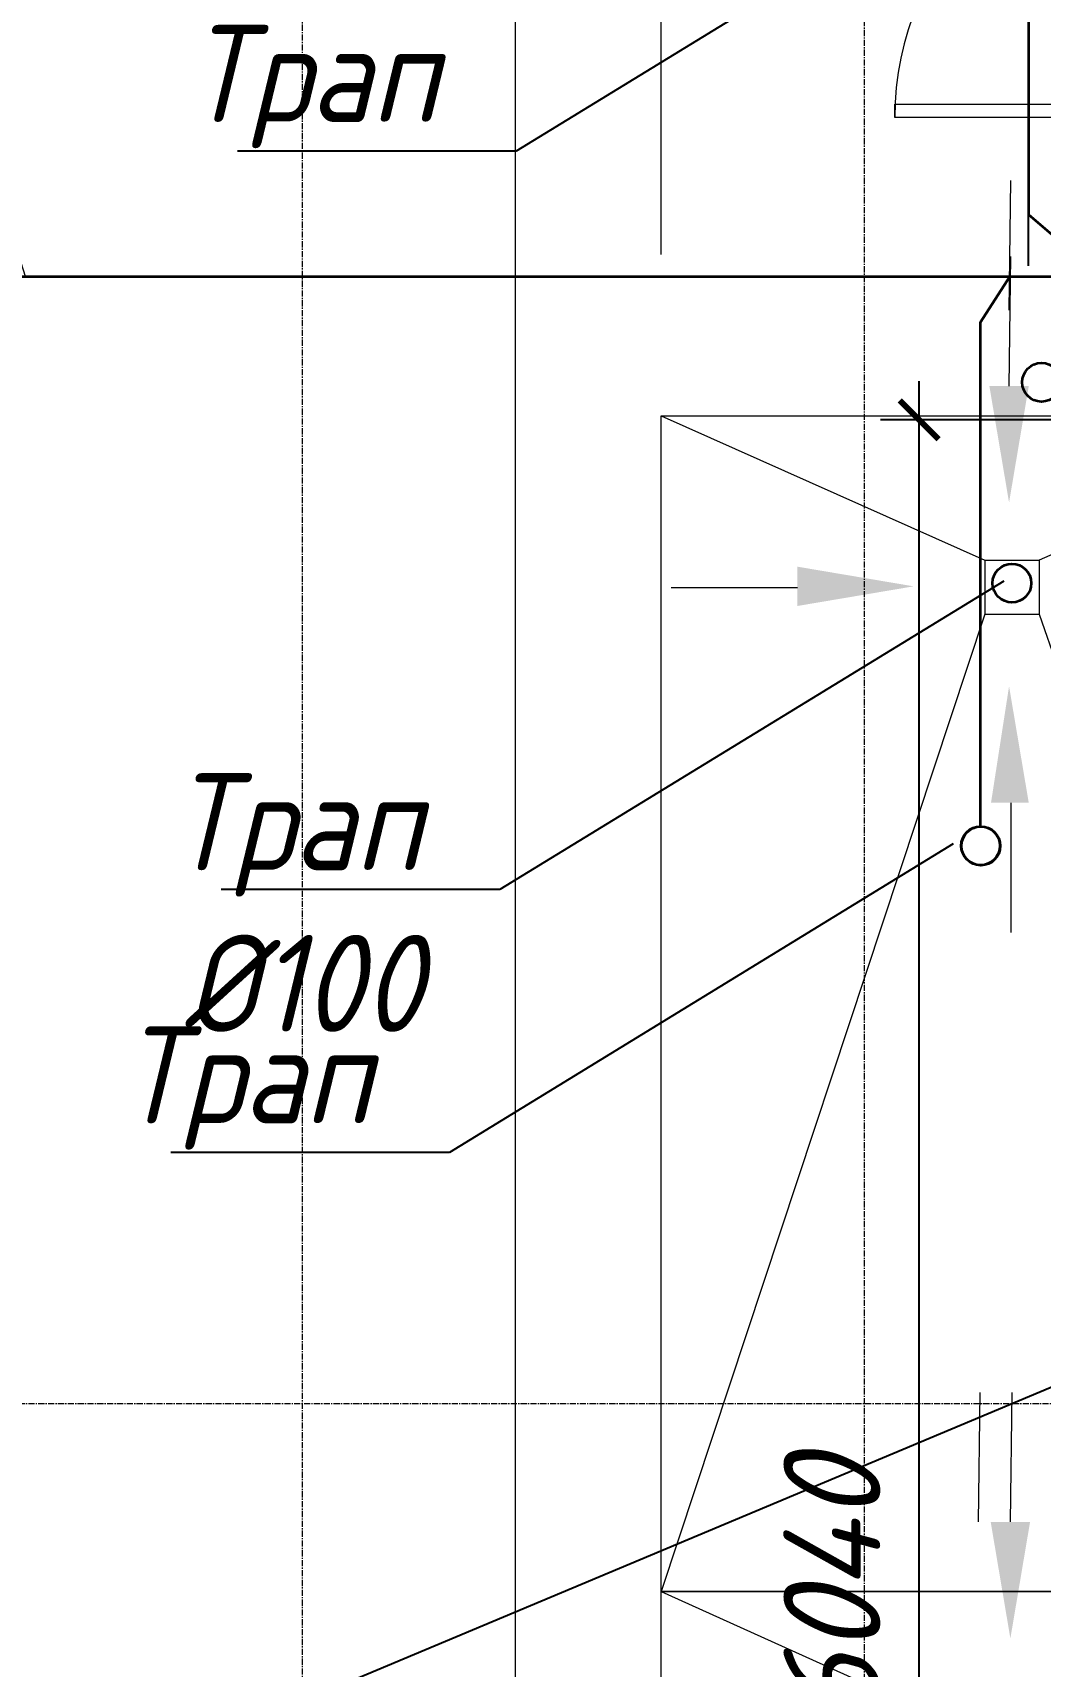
# Model space of a CAD drawing. Header units: millimetres. Extents: x -10178924 to 11692288, y -947381 to 58396.
# Drawn here: x 860085 to 862685, y -886769 to -882553 of the extents above; entities that cross this region are included whole.
import ezdxf
from ezdxf import colors
from ezdxf.entities.mleader import LeaderData, LeaderLine
from ezdxf.math import Vec2, Vec3

# ---------------------------------------------------------------- set-up
doc = ezdxf.new("R2010")
doc.units = ezdxf.units.MM
doc.linetypes.add('осевая', pattern=[50.8, 31.75, -6.35, 6.35, -6.35])
for name, color, linetype, lineweight in [('_0', 7, 'Continuous', 25), ('PDF _Внутренние кромки', 7, 'Continuous', 5), ('PDF _Разрезы', 7, 'Continuous', 9), ('АР_Двери', 250, 'Continuous', 9), ('ВК_ К1', 24, 'Continuous', 35), ('Основная ГКЛ', 250, 'Continuous', 9), ('Размеры осевые', 153, 'Continuous', 9), ('Сантехнические приборы', 7, 'Continuous', 9)]:
    doc.layers.add(name, color=color, linetype=linetype, lineweight=lineweight)
doc.layers.add('ВК_Выноски', color=7, linetype='Continuous')
doc.styles.add('ISOCPEUR', font='isocpeui.ttf', dxfattribs={"width": 0.9})
doc.styles.add('Текст_М100', font='GOST_Common Italic.ttf', dxfattribs={"height": 250})
doc.dimstyles.new('Размеры_М100', dxfattribs={"dimtxt": 250, "dimasz": 100, "dimexe": 100, "dimexo": 100, "dimgap": 100, "dimtad": 1, "dimrnd": 5, "dimtxsty": 'Текст_М100', "dimblk": 'ARCHTICK', "dimcen": 250, "dimdle": 100, "dimadec": 0, "dimazin": 2, "dimtfac": 1, "dimtmove": 1, "dimatfit": 3, "dimfxl": 1, "dimarcsym": 0})

# ---------------------------------------------------------------- blocks, each defined once
blk = doc.blocks.new('_None')
blk = doc.blocks.new('_ArchTick')
at = {"color": 0, "linetype": 'ByBlock', "const_width": 0.15}
blk.add_lwpolyline([(-0.5, -0.5), (0.5, 0.5)], dxfattribs=at)
blk = doc.blocks.new('*D2466')
at = {"layer": '_0', "color": 0, "lineweight": -2, "ltscale": 0.1, "transparency": 16777216}
for p, q in [((28590.8, -15402.1), (28590.8, -9161.9)), ((29630.5, -9261.9), (28490.8, -9261.9)), ((29630.5, -15302.1), (28490.8, -15302.1))]:
    blk.add_line(p, q, dxfattribs=at)
at = {"layer": 'Defpoints', "color": 0, "ltscale": 0.1, "transparency": 16777216}
for p in [(28590.8, -9261.9), (29730.5, -9261.9), (29730.5, -15302.1)]:
    blk.add_point(p, dxfattribs=at)
at = {"layer": '_0', "color": 0, "lineweight": -2, "ltscale": 0.1, "transparency": 16777216, "xscale": 100, "yscale": 100, "zscale": 100}
for p, rotation in [((28590.8, -9261.9), 90), ((28590.8, -15302.1), 270)]:
    blk.add_blockref('_ArchTick', p, dxfattribs=dict(at, rotation=rotation))
at = {"layer": '_0', "color": 0, "lineweight": 9, "ltscale": 0.1, "transparency": 16777216, "insert": (28365.8, -12282), "char_height": 250, "attachment_point": 5, "rotation": 90, "style": 'Текст_М100'}
blk.add_mtext('6040', dxfattribs=at)
blk = doc.blocks.new('*U2176')
at = {"layer": 'АР_Двери'}
for points in [[(1929.7, 1117.2), (1894.7, 1117.2), (1894.7, 0), (1929.7, 0)], [(50, 762.5), (85, 762.5), (85, 0), (50, 0)], [(50, 0), (0, 0), (0, -125), (50, -125)], [(1929.7, 0), (1979.7, 0), (1979.7, -125), (1929.7, -125)]]:
    blk.add_lwpolyline(points, close=True, dxfattribs=at)
for centre, radius, start, end in [((1929.7, 0), 1117.2, 90, 180), ((50, 0), 762.5, 0, 90)]:
    blk.add_arc(centre, radius, start, end, dxfattribs=at)
at = {"layer": 'Основная ГКЛ', "ltscale": 5}
for p, q in [((-10, 0), (-10, -125)), ((1989.7, 0), (1989.7, -125))]:
    blk.add_line(p, q, dxfattribs=at)
blk = doc.blocks.new('A$Cad086cf1')
at = {"layer": 'PDF _Внутренние кромки', "color": 251, "true_color": 0x636466, "transparency": 33554687}
for p, q in [((27925.195, -8834.905), (27925.277, -5714.905)), ((27925.277, -9251.943), (28760.653, -9623.712)), ((27925.277, -12182.111), (27925.277, -9251.943)), ((27925.277, -9251.943), (29715.82, -9251.943)), ((28760.653, -9623.712), (28760.653, -9763.413)), ((28760.653, -9623.712), (28900.354, -9623.712)), ((28900.354, -9623.712), (28900.354, -9763.413)), ((28760.653, -9763.413), (27925.275, -12285.338)), ((28900.354, -9763.413), (29289.63, -10883.464)), ((27925.195, -15302.111), (27925.277, -12182.111)), ((27925.275, -12285.338), (28760.65, -12662.107)), ((27925.275, -12285.338), (29410.607, -12285.338)), ((29715.82, -12285.338), (27925.275, -12285.338))]:
    blk.add_line(p, q, dxfattribs=at)
for points in [[(29289.63, -9454.07), (28900.354, -9623.712)], [(28760.653, -9763.413), (28900.354, -9763.413)]]:
    blk.add_lwpolyline(points, dxfattribs=at)
at = {"layer": 'PDF _Разрезы', "color": 251, "lineweight": 9, "true_color": 0x636466, "transparency": 33554687}
blk.add_lwpolyline([(27545.932, -58816.865), (27550.165, 1479.721)], dxfattribs=at)
at = {"layer": 'Размеры осевые', "color": 251, "linetype": 'осевая', "ltscale": 0.5, "true_color": 0x636466, "transparency": 33554687}
for p, q in [((27000, -52200), (27000, 1500)), ((28450, -58512.867), (28450, -4812.867)), ((-9750, -11800), (57900, -11800))]:
    blk.add_line(p, q, dxfattribs=at)
at = {"layer": 'Сантехнические приборы', "color": 251, "true_color": 0x636466, "transparency": 33554559}
for p, q in [((28822.841, -8978.657), (28827.074, -8644.221)), ((28822.841, -9174.703), (28827.074, -8840.267)), ((28276.737, -9695.406), (27950.769, -9695.406)), ((28827.074, -10249.976), (28827.074, -10584.412)), ((28827.074, -10249.976), (28827.074, -10584.412)), ((28744.04, -12105.941), (28748.273, -11771.506)), ((28826.225, -12105.941), (28830.458, -11771.506))]:
    blk.add_line(p, q, dxfattribs=at)
for points in [[(28873.641, -9174.703), (28822.841, -9475.271), (28772.04, -9174.703)], [(28276.214, -9640.721), (28576.783, -9691.522), (28276.214, -9742.322)], [(28776.274, -10249.976), (28822.841, -9949.408), (28873.641, -10249.976)], [(28877.025, -12105.941), (28826.225, -12406.51), (28775.425, -12105.941)]]:
    blk.add_solid(points, dxfattribs=at)
at = {"color": 251, "linetype": 'ByBlock', "true_color": 0x636466, "transparency": 33554687, "rotation": 90}
blk.add_blockref('*U2176', (29290.503, -8531.943), dxfattribs=at)
at = {"layer": '_0', "color": 251, "lineweight": 9, "ltscale": 0.1, "true_color": 0x636466, "transparency": 33554687}
dim = blk.add_linear_dim(base=(28590.77, -9261.943), p1=(29730.503, -15302.111), p2=(29730.503, -9261.943), angle=90, dimstyle='Размеры_М100', dxfattribs=at)
dim.commit()
dim.dimension.update_dxf_attribs({"geometry": '*D2466', "text_midpoint": (28365.77, -12282.027)})

msp = doc.modelspace()

# ---------------------------------------------------------------- linework, layer by layer
at = {"layer": '_0'}
msp.add_lwpolyline([(862654.2, -883155.3), (862654.2, -882820.8)], dxfattribs=at)
at = {"layer": 'ВК_ К1'}
msp.add_line((858027.6, -883182.5), (863402.1, -883182.5), dxfattribs=at)
for points in [[(862654.2, -882117.1), (862654.2, -883022.9), (862840.7, -883182.5)], [(862530.8, -884601.6), (862530.8, -883300.5), (862606.6, -883182.5)]]:
    msp.add_lwpolyline(points, dxfattribs=at)
at = {"layer": 'ВК_ К1', "ltscale": 100}
for centre in [(862688.1, -883455.7), (862611.7, -883974), (862530.8, -884651.6), (862531.6, -884652.2)]:
    msp.add_circle(centre, 50, dxfattribs=at)

# ---------------------------------------------------------------- block references
msp.add_blockref('A$Cad086cf1', (833781.5, -874290.7))

# ---------------------------------------------------------------- leaders
at = {"layer": 'ВК_Выноски'}
ml = msp.add_multileader_mtext('Standard', dxfattribs=at)
ml.set_content('К1 чугун %%C100 i=0,02 под потолком', color=256, style='ISOCPEUR')
ml.set_leader_properties(lineweight=13)
ml.set_arrow_properties(name='NONE')
ml.build(insert=Vec2(0, 0))
ml.multileader.update_dxf_attribs({"text_left_attachment_type": 6, "text_right_attachment_type": 6, "dogleg_length": 100, "arrow_head_size": 300})
ctx = ml.context
ctx.base_point, ctx.char_height, ctx.arrow_head_size, ctx.landing_gap_size, ctx.plane_origin = Vec3(859400.1, -880792.3), 250, 300, 0.09, Vec3(837570, -879973.7)
ctx.left_attachment, ctx.right_attachment, ctx.text_align_type = 6, 6, 1
notes = []
notes.append((ctx, [(0, (1, 1, 0), (859300.1, -880792.3), (1, 0), 100, [(2, [(860067, -883182.5)], 0, [])])]))
ctx.mtext.insert, ctx.mtext.width, ctx.mtext.alignment, ctx.mtext.flow_direction = Vec3(860475.2, -880492.3), 3055.778, 2, 5
at = {"layer": 'ВК_Выноски', "lineweight": -2}
ml = msp.add_multileader_mtext('Standard', dxfattribs=at)
ml.set_content('Канализационная станция\\P SANICUBIC CLASSIC IP68', color=256, style='ISOCPEUR')
ml.set_leader_properties(lineweight=13)
ml.build(insert=Vec2(0, 0))
ml.multileader.update_dxf_attribs({"text_left_attachment_type": 6, "text_right_attachment_type": 6, "dogleg_length": 1, "arrow_head_size": 300, "scale": 100})
ctx = ml.context
ctx.base_point, ctx.scale, ctx.char_height, ctx.arrow_head_size, ctx.landing_gap_size, ctx.plane_origin = Vec3(753004.1, -880992.7, -0.1), 100, 250, 300, 0.09, Vec3(756446.9, -883897.6, -0.1)
ctx.left_attachment, ctx.right_attachment, ctx.text_align_type = 6, 6, 1
notes.append((ctx, [(1, (1, 1, 0), (757018.6, -880992.7, -0.1), (-1, 0), 100, [(0, [(758206.2, -882846.5, -0.1)], 0, [])])]))
ctx.mtext.insert, ctx.mtext.width, ctx.mtext.alignment, ctx.mtext.flow_direction = Vec3(754837.2, -880692.7, -0.1), 218673.814, 2, 5
ml = msp.add_multileader_mtext('Standard', dxfattribs=at)
ml.set_content('Насос Фекальный ^JВихрь ФН-3 MAX', color=256, style='ISOCPEUR')
ml.set_leader_properties(lineweight=13)
ml.build(insert=Vec2(0, 0))
ml.multileader.update_dxf_attribs({"text_left_attachment_type": 6, "text_right_attachment_type": 6, "dogleg_length": 1, "arrow_head_size": 300, "scale": 100})
ctx = ml.context
ctx.base_point, ctx.scale, ctx.char_height, ctx.arrow_head_size, ctx.landing_gap_size, ctx.plane_origin = Vec3(753569.9, -882245.8, -0.1), 100, 250, 300, 0.09, Vec3(759215, -881755.3, -0.1)
ctx.left_attachment, ctx.right_attachment, ctx.text_align_type = 6, 6, 1
notes.append((ctx, [(1, (1, 1, 0), (756204.4, -882245.8, -0.1), (-1, 0), 100, [(0, [(757872, -883785.5, -0.1)], 0, [])])]))
ctx.mtext.insert, ctx.mtext.width, ctx.mtext.alignment, ctx.mtext.flow_direction = Vec3(754766.9, -881920.8, -0.1), 218673.814, 2, 5
at = {"layer": 'ВК_Выноски'}
ml = msp.add_multileader_mtext('Standard', dxfattribs=at)
ml.set_content('{\\W0.9;Трап}', color=7, style='ISOCPEUR')
ml.set_leader_properties(color=7, linetype='ByLayer', lineweight=-1)
ml.set_arrow_properties(name='NONE')
ml.build(insert=Vec2(0, 0))
ml.multileader.update_dxf_attribs({"text_left_attachment_type": 6, "text_right_attachment_type": 6, "dogleg_length": 0.36, "arrow_head_size": 300})
ctx = ml.context
ctx.base_point, ctx.char_height, ctx.arrow_head_size, ctx.landing_gap_size, ctx.plane_origin = Vec3(860406.5, -882858.9), 250, 300, 100, Vec3(870851.1, -903924.9)
ctx.left_attachment, ctx.right_attachment, ctx.text_align_type = 6, 6, 2
notes.append((ctx, [(1, (1, 1, 0), (861333, -882858.9), (-1, 0), 100.4, [(0, [(862633, -882062.8)], 0, [])])]))
ctx.mtext.insert, ctx.mtext.width, ctx.mtext.alignment, ctx.mtext.flow_direction = Vec3(861132.6, -882533.9), 513.532, 3, 5
ml = msp.add_multileader_mtext('Standard', dxfattribs=at)
ml.set_content('{\\W0.9;Трап\\P%%C100}', color=7, style='ISOCPEUR')
ml.set_leader_properties(color=7, linetype='ByLayer', lineweight=-1)
ml.set_arrow_properties(name='NONE')
ml.build(insert=Vec2(0, 0))
ml.multileader.update_dxf_attribs({"text_left_attachment_type": 6, "text_right_attachment_type": 6, "dogleg_length": 0.36, "arrow_head_size": 300})
ctx = ml.context
ctx.base_point, ctx.char_height, ctx.arrow_head_size, ctx.landing_gap_size, ctx.plane_origin = Vec3(860364, -884764.9), 250, 300, 100, Vec3(870808.6, -905830.9)
ctx.left_attachment, ctx.right_attachment, ctx.text_align_type = 6, 6, 2
notes.append((ctx, [(1, (1, 1, 0), (861290.4, -884764.9), (-1, 0), 100.4, [(0, [(862590.5, -883968.7)], 0, [])])]))
ctx.mtext.insert, ctx.mtext.width, ctx.mtext.alignment, ctx.mtext.flow_direction = Vec3(861090.1, -884464.9), 513.532, 3, 5
ml = msp.add_multileader_mtext('Standard', dxfattribs=at)
ml.set_content('{\\W0.9;Трап}', color=7, style='ISOCPEUR')
ml.set_leader_properties(color=7, linetype='ByLayer', lineweight=-1)
ml.set_arrow_properties(name='NONE')
ml.build(insert=Vec2(0, 0))
ml.multileader.update_dxf_attribs({"text_left_attachment_type": 6, "text_right_attachment_type": 6, "dogleg_length": 0.36, "arrow_head_size": 300})
ctx = ml.context
ctx.base_point, ctx.char_height, ctx.arrow_head_size, ctx.landing_gap_size, ctx.plane_origin = Vec3(860234, -885443.1), 250, 300, 100, Vec3(870678.6, -906509.1)
ctx.left_attachment, ctx.right_attachment, ctx.text_align_type = 6, 6, 2
notes.append((ctx, [(1, (1, 1, 0), (861160.4, -885443.1), (-1, 0), 100.4, [(0, [(862460.5, -884647)], 0, [])])]))
ctx.mtext.insert, ctx.mtext.width, ctx.mtext.alignment, ctx.mtext.flow_direction = Vec3(860960, -885118.1), 513.532, 3, 5
ml = msp.add_multileader_mtext('Standard', dxfattribs=at)
ml.set_content('{\\W0.9;К1%%C110\\Pдля трапа}', color=7, style='ISOCPEUR')
ml.set_leader_properties(color=7, linetype='ByLayer', lineweight=-1)
ml.set_arrow_properties(name='NONE')
ml.build(insert=Vec2(0, 0))
ml.multileader.update_dxf_attribs({"text_left_attachment_type": 6, "text_right_attachment_type": 6, "dogleg_length": 0.36, "arrow_head_size": 300})
ctx = ml.context
ctx.base_point, ctx.char_height, ctx.arrow_head_size, ctx.landing_gap_size, ctx.plane_origin = Vec3(859025.4, -887079.6), 250, 300, 100, Vec3(868628.1, -904099.2)
ctx.left_attachment, ctx.right_attachment = 6, 6
notes.append((ctx, [(1, (1, 1, 0), (860256.5, -887079.6), (-1, 0), 100.4, [(0, [(858346.5, -886012.8)], 0, []), (1, [(862952.2, -885948.9)], 0, [])])]))
ctx.mtext.insert, ctx.mtext.width, ctx.mtext.flow_direction = Vec3(859125.4, -886754.6), 796.765, 5
for ctx, leaders in notes:
    for number, flags, end, landing, length, lines in leaders:
        leader = LeaderData()
        leader.index, (leader.has_last_leader_line, leader.has_dogleg_vector, leader.attachment_direction) = number, flags
        leader.last_leader_point, leader.dogleg_vector, leader.dogleg_length = Vec3(end), Vec3(landing), length
        for number, points, colour, breaks in lines:
            line = LeaderLine()
            line.index, line.vertices, line.color, line.breaks = number, Vec3.list(points), colors.encode_raw_color(colour), breaks
            leader.lines.append(line)
        ctx.leaders.append(leader)

doc.saveas('drawing.dxf')
